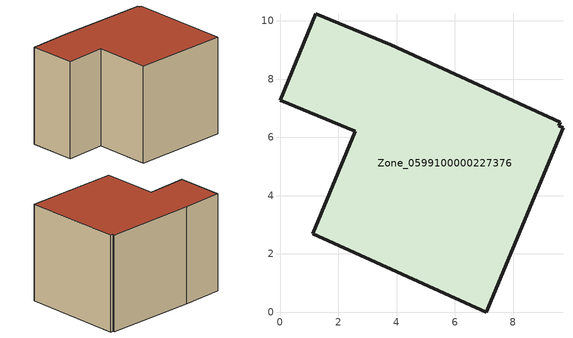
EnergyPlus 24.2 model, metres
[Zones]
Zone_0599100000227376
 floor ground (C_G): 9.56,6.4 9.71,6.33 7.08,0 1.12,2.69 2.58,6.2 0,7.27 1.23,10.24 3.81,9.17 9.61,6.52 z0
 wall outside (C_F): 3.81,9.17 1.23,10.24 0,7.27 2.58,6.2 1.12,2.69 7.08,0 9.71,6.33 9.56,6.4 9.61,6.52 3.81,9.17 z0:6.78
 roof outside (C_R): 9.61,6.52 3.81,9.17 1.23,10.24 0,7.27 2.58,6.2 1.12,2.69 7.08,0 9.71,6.33 9.56,6.4 z6.78
[BUILDING]
Pand.0599100000227376: North Axis=0; Terrain=City; Loads Convergence Tolerance Value=0.04; Temperature Convergence Tolerance Value=0.4; Solar Distribution=FullExterior; Maximum Number of Warmup Days=25; Minimum Number of Warmup Days=1
[Site:Location]
Rotterdam.The.Hague.AP_ZH_NLD Design_Conditions: Latitude=51.96; Longitude=4.45; Time Zone=1; Elevation=-4.5
[SITE:GROUNDTEMPERATURE:BUILDINGSURFACE]
18, 18, 18, 18, 18, 18, 18, 18, 18, 18, 18, 18
[MATERIAL] Thermal Absorptance=0.9; Solar Absorptance=0.7; Visible Absorptance=0.7
Name | Roughness | Thickness | Conductivity | Density | Specific Heat
G.TI.1965-1974 | MediumSmooth | 0.15 | 0.882353 | 540 | 1210
F.TI.1965-1974 | Rough | 0.3 | 0.697674 | 1920 | 840
R.TI.1965-1974 | MediumRough | 0.2 | 0.232558 | 1500 | 1000
[CONSTRUCTION]
C_G: G.TI.1965-1974
C_F: F.TI.1965-1974
C_R: R.TI.1965-1974
[ZONE]
Zone_0599100000227376: Type=1; Multiplier=1; Ceiling Height=Autocalculate; Volume=Autocalculate; Floor Area=autocalculate; Part of Total Floor Area=Yes
[ZONEINFILTRATION:DESIGNFLOWRATE]
Infil_Zone_0599100000227376: Zone or ZoneList or Space or SpaceList=Zone_0599100000227376; Schedule=AlwaysOn; Design Flow Rate Calculation Method=Flow/Area; Flow Rate per Floor Area=0.003; Constant Term Coefficient=1; Temperature Term Coefficient=0; Velocity Term Coefficient=0; Velocity Squared Term Coefficient=0
[HVACTEMPLATE:ZONE:IDEALLOADSAIRSYSTEM]
Zone_0599100000227376: Maximum Heating Supply Air Temperature=50; Minimum Cooling Supply Air Temperature=13; Maximum Heating Supply Air Humidity Ratio=0.0156; Minimum Cooling Supply Air Humidity Ratio=0.0077; Heating Limit=NoLimit; Cooling Limit=NoLimit; Dehumidification Control Type=ConstantSensibleHeatRatio; Cooling Sensible Heat Ratio=0.7; Dehumidification Setpoint=60; Humidification Control Type=None; Humidification Setpoint=30; Outdoor Air Method=None; Outdoor Air Flow Rate per Person=0.00944; Outdoor Air Flow Rate per Zone Floor Area=0; Outdoor Air Flow Rate per Zone=0; Demand Controlled Ventilation Type=None; Outdoor Air Economizer Type=NoEconomizer; Heat Recovery Type=None; Sensible Heat Recovery Effectiveness=0.7; Latent Heat Recovery Effectiveness=0.65
[ZONECONTROL:THERMOSTAT]
ThermostatControl_Zone_0599100000227376: Zone or ZoneList=Zone_0599100000227376; Control Type Schedule=DualSetpointControlType; Control 1=Thermostat_Zone_0599100000227376; Temperature Difference Between Cutout And Setpoint=0
[THERMOSTATSETPOINT:DUALSETPOINT]
Thermostat_Zone_0599100000227376: Heating Setpoint Temperature Schedule=HeatingSetpoint_Zone_0599100000227376; Cooling Setpoint Temperature Schedule=CoolingSetpoint_Zone_0599100000227376
[SCHEDULE:COMPACT]
HeatingSetpoint_Zone_0599100000227376: Through: 12/31, For: AllDays, Until: 24:00, 21
CoolingSetpoint_Zone_0599100000227376: Through: 12/31, For: AllDays, Until: 24:00, 24
DualSetpointControlType: Through: 12/31, For: AllDays, Until: 24:00, 4
AlwaysOn: Through: 12/31, For: AllDays, Until: 24:00, 1
